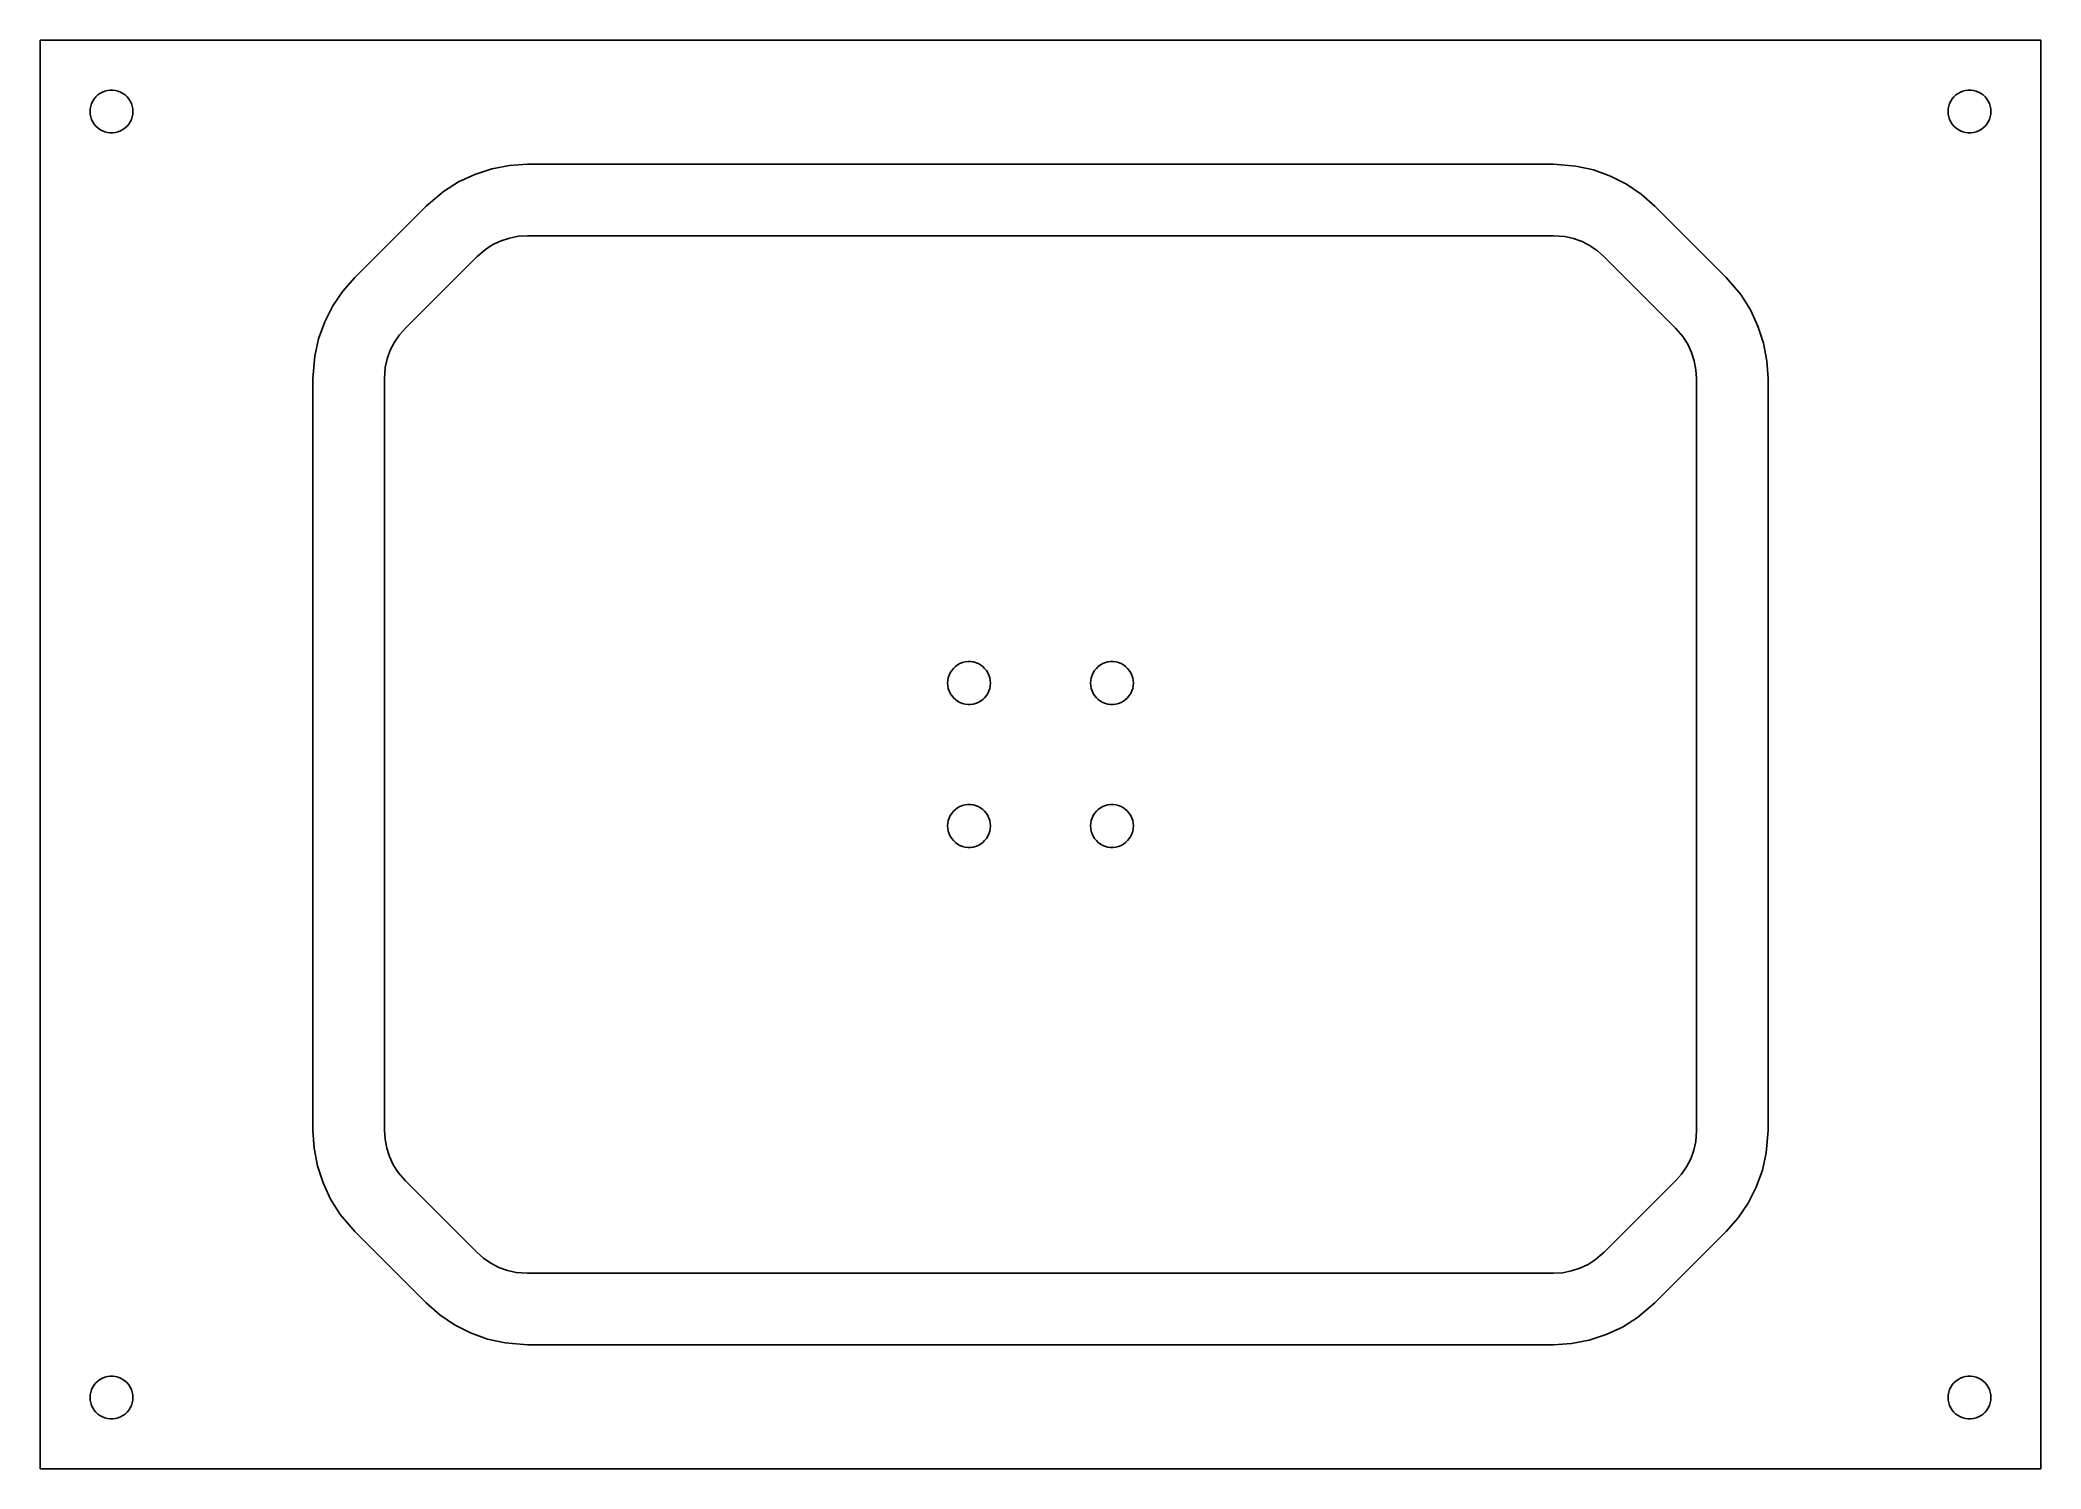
# Model space of a CAD drawing. Header units: metres. Extents: x -70 to 70, y -50 to 50.
import ezdxf

# ---------------------------------------------------------------- set-up
doc = ezdxf.new("R2010")
doc.units = ezdxf.units.M

msp = doc.modelspace()

# ---------------------------------------------------------------- linework, layer by layer
for p, q in [((70, 50), (-70, 50)), ((-70, 50), (-70, -50)), ((70, -50), (70, 50)), ((-65.9561, 46.1558), (-65.8037, 46.2665)), ((-65.8037, 46.2665), (-65.6387, 46.3572)), ((-65.6387, 46.3572), (-65.4635, 46.4266)), ((-65.4635, 46.4266), (-65.2811, 46.4734)), ((-65.2811, 46.4734), (-65.0942, 46.497)), ((-65.0942, 46.497), (-64.9058, 46.497)), ((-64.9058, 46.497), (-64.7189, 46.4734)), ((-64.7189, 46.4734), (-64.5365, 46.4266)), ((-64.5365, 46.4266), (-64.3613, 46.3572)), ((-64.3613, 46.3572), (-64.1963, 46.2665)), ((-64.1963, 46.2665), (-64.0439, 46.1558)), ((64.0439, 46.1558), (64.1963, 46.2665)), ((64.1963, 46.2665), (64.3613, 46.3572)), ((64.3613, 46.3572), (64.5365, 46.4266)), ((64.5365, 46.4266), (64.7189, 46.4734)), ((64.7189, 46.4734), (64.9058, 46.497)), ((64.9058, 46.497), (65.0942, 46.497)), ((65.0942, 46.497), (65.2811, 46.4734)), ((65.2811, 46.4734), (65.4635, 46.4266)), ((65.4635, 46.4266), (65.6387, 46.3572)), ((65.6387, 46.3572), (65.8037, 46.2665)), ((65.8037, 46.2665), (65.9561, 46.1558)), ((-66.5, 45), (-66.4882, 45.188)), ((-66.4882, 44.812), (-66.5, 45)), ((-66.4882, 45.188), (-66.4529, 45.373)), ((-66.4529, 44.627), (-66.4882, 44.812)), ((-66.4529, 45.373), (-66.3947, 45.5522)), ((-66.3947, 45.5522), (-66.3145, 45.7226)), ((-66.3145, 45.7226), (-66.2135, 45.8817)), ((-66.2135, 45.8817), (-66.0934, 46.0268)), ((-66.0934, 46.0268), (-65.9561, 46.1558)), ((-64.0439, 46.1558), (-63.9065, 46.0268)), ((-63.9065, 46.0268), (-63.7865, 45.8817)), ((-63.7865, 45.8817), (-63.6855, 45.7226)), ((-63.6855, 45.7226), (-63.6053, 45.5522)), ((-63.6053, 45.5522), (-63.5471, 45.373)), ((-63.5471, 45.373), (-63.5118, 45.188)), ((-63.5118, 44.812), (-63.5471, 44.627)), ((-63.5118, 45.188), (-63.5, 45)), ((-63.5, 45), (-63.5118, 44.812)), ((63.5, 45), (63.5118, 45.188)), ((63.5118, 44.812), (63.5, 45)), ((63.5118, 45.188), (63.5471, 45.373)), ((63.5471, 44.627), (63.5118, 44.812)), ((63.5471, 45.373), (63.6053, 45.5522)), ((63.6053, 45.5522), (63.6855, 45.7226)), ((63.6855, 45.7226), (63.7865, 45.8817)), ((63.7865, 45.8817), (63.9065, 46.0268)), ((63.9065, 46.0268), (64.0439, 46.1558)), ((65.9561, 46.1558), (66.0934, 46.0268)), ((66.0934, 46.0268), (66.2135, 45.8817)), ((66.2135, 45.8817), (66.3145, 45.7226)), ((66.3145, 45.7226), (66.3947, 45.5522)), ((66.3947, 45.5522), (66.4529, 45.373)), ((66.4529, 45.373), (66.4882, 45.188)), ((66.4882, 44.812), (66.4529, 44.627)), ((66.4882, 45.188), (66.5, 45)), ((66.5, 45), (66.4882, 44.812)), ((-66.3947, 44.4478), (-66.4529, 44.627)), ((-66.3145, 44.2774), (-66.3947, 44.4478)), ((-66.2135, 44.1183), (-66.3145, 44.2774)), ((-66.0934, 43.9732), (-66.2135, 44.1183)), ((-65.9561, 43.8442), (-66.0934, 43.9732)), ((-65.8037, 43.7335), (-65.9561, 43.8442)), ((-65.6387, 43.6427), (-65.8037, 43.7335)), ((-65.4635, 43.5734), (-65.6387, 43.6427)), ((-65.2811, 43.5266), (-65.4635, 43.5734)), ((-65.0942, 43.5029), (-65.2811, 43.5266)), ((-64.9058, 43.5029), (-65.0942, 43.5029)), ((-64.7189, 43.5266), (-64.9058, 43.5029)), ((-64.5365, 43.5734), (-64.7189, 43.5266)), ((-64.3613, 43.6427), (-64.5365, 43.5734)), ((-64.1963, 43.7335), (-64.3613, 43.6427)), ((-64.0439, 43.8442), (-64.1963, 43.7335)), ((-63.9065, 43.9732), (-64.0439, 43.8442)), ((-63.7865, 44.1183), (-63.9065, 43.9732)), ((-63.6855, 44.2774), (-63.7865, 44.1183)), ((-63.6053, 44.4478), (-63.6855, 44.2774)), ((-63.5471, 44.627), (-63.6053, 44.4478)), ((63.6053, 44.4478), (63.5471, 44.627)), ((63.6855, 44.2774), (63.6053, 44.4478)), ((63.7865, 44.1183), (63.6855, 44.2774)), ((63.9065, 43.9732), (63.7865, 44.1183)), ((64.0439, 43.8442), (63.9065, 43.9732)), ((64.1963, 43.7335), (64.0439, 43.8442)), ((64.3613, 43.6427), (64.1963, 43.7335)), ((64.5365, 43.5734), (64.3613, 43.6427)), ((64.7189, 43.5266), (64.5365, 43.5734)), ((64.9058, 43.5029), (64.7189, 43.5266)), ((65.0942, 43.5029), (64.9058, 43.5029)), ((65.2811, 43.5266), (65.0942, 43.5029)), ((65.4635, 43.5734), (65.2811, 43.5266)), ((65.6387, 43.6427), (65.4635, 43.5734)), ((65.8037, 43.7335), (65.6387, 43.6427)), ((65.9561, 43.8442), (65.8037, 43.7335)), ((66.0934, 43.9732), (65.9561, 43.8442)), ((66.2135, 44.1183), (66.0934, 43.9732)), ((66.3145, 44.2774), (66.2135, 44.1183)), ((66.3947, 44.4478), (66.3145, 44.2774)), ((66.4529, 44.627), (66.3947, 44.4478)), ((-39.5826, 40.5992), (-38.3883, 40.9872)), ((-38.3883, 40.9872), (-37.1547, 41.2225)), ((-37.1547, 41.2225), (-35.9014, 41.3014)), ((-35.9014, 41.3014), (35.9014, 41.3014)), ((35.9014, 41.3014), (37.4657, 41.1783)), ((37.4657, 41.1783), (38.6913, 40.9043)), ((38.6913, 40.9043), (39.8729, 40.479)), ((-42.9725, 38.3725), (-41.7793, 39.3916)), ((-41.7793, 39.3916), (-40.7189, 40.0645)), ((-40.7189, 40.0645), (-39.5826, 40.5992)), ((39.8729, 40.479), (40.9918, 39.9088)), ((40.9918, 39.9088), (42.0305, 39.203)), ((42.0305, 39.203), (42.9725, 38.3725)), ((-47.9725, 33.3725), (-42.9725, 38.3725)), ((42.9725, 38.3725), (47.9725, 33.3725)), ((-38.8403, 35.3465), (-39.4369, 34.8369)), ((-38.3102, 35.6829), (-38.8403, 35.3465)), ((-37.742, 35.9503), (-38.3102, 35.6829)), ((-37.1449, 36.1443), (-37.742, 35.9503)), ((-36.5281, 36.262), (-37.1449, 36.1443)), ((-35.9014, 36.3014), (-36.5281, 36.262)), ((35.9014, 36.3014), (-35.9014, 36.3014)), ((36.6836, 36.2399), (35.9014, 36.3014)), ((37.2964, 36.1029), (36.6836, 36.2399)), ((37.8871, 35.8902), (37.2964, 36.1029)), ((38.4466, 35.6051), (37.8871, 35.8902)), ((38.9659, 35.2522), (38.4466, 35.6051)), ((39.4369, 34.8369), (38.9659, 35.2522)), ((-39.4369, 34.8369), (-44.4369, 29.8369)), ((44.4369, 29.8369), (39.4369, 34.8369)), ((-49.5088, 31.3918), (-48.8029, 32.4305)), ((-48.8029, 32.4305), (-47.9725, 33.3725)), ((47.9725, 33.3725), (48.9916, 32.1793)), ((-50.0789, 30.2729), (-49.5088, 31.3918)), ((48.9916, 32.1793), (49.6645, 31.1189)), ((49.6645, 31.1189), (50.1992, 29.9827)), ((-50.5043, 29.0913), (-50.0789, 30.2729)), ((-44.4369, 29.8369), (-44.8522, 29.3659)), ((44.9465, 29.2403), (44.4369, 29.8369)), ((50.1992, 29.9827), (50.5872, 28.7883)), ((-50.7783, 27.8658), (-50.5043, 29.0913)), ((-45.4902, 28.2871), (-45.7029, 27.6964)), ((-45.2051, 28.8466), (-45.4902, 28.2871)), ((-44.8522, 29.3659), (-45.2051, 28.8466)), ((45.2829, 28.7102), (44.9465, 29.2403)), ((45.5503, 28.142), (45.2829, 28.7102)), ((45.7443, 27.5449), (45.5503, 28.142)), ((50.5872, 28.7883), (50.8225, 27.5547)), ((-50.9014, 26.3014), (-50.7783, 27.8658)), ((-45.8398, 27.0836), (-45.9014, 26.3014)), ((-45.7029, 27.6964), (-45.8398, 27.0836)), ((45.862, 26.9281), (45.7443, 27.5449)), ((45.9014, 26.3014), (45.862, 26.9281)), ((50.8225, 27.5547), (50.9014, 26.3014)), ((-50.9014, -26.3014), (-50.9014, 26.3014)), ((-45.9014, 26.3014), (-45.9014, -26.3014)), ((45.9014, -26.3014), (45.9014, 26.3014)), ((50.9014, 26.3014), (50.9014, -26.3014)), ((-6.39465, 5.55219), (-6.31445, 5.72263)), ((-6.31445, 5.72263), (-6.21352, 5.88167)), ((-6.21352, 5.88167), (-6.09344, 6.02681)), ((-6.09344, 6.02681), (-5.95613, 6.15576)), ((-5.95613, 6.15576), (-5.80373, 6.26648)), ((-5.80373, 6.26648), (-5.63866, 6.35724)), ((-5.63866, 6.35724), (-5.46352, 6.42657)), ((-5.46352, 6.42657), (-5.28107, 6.47342)), ((-5.28107, 6.47342), (-5.09418, 6.49704)), ((-5.09418, 6.49704), (-4.90581, 6.49704)), ((-4.90581, 6.49704), (-4.71892, 6.47342)), ((-4.71892, 6.47342), (-4.53647, 6.42657)), ((-4.53647, 6.42657), (-4.36133, 6.35724)), ((-4.36133, 6.35724), (-4.19626, 6.26648)), ((-4.19626, 6.26648), (-4.04385, 6.15576)), ((-4.04385, 6.15576), (-3.90654, 6.02681)), ((-3.90654, 6.02681), (-3.78647, 5.88167)), ((-3.78647, 5.88167), (-3.68553, 5.72263)), ((-3.68553, 5.72263), (-3.60533, 5.55219)), ((3.60533, 5.55219), (3.68553, 5.72263)), ((3.68553, 5.72263), (3.78647, 5.88167)), ((3.78647, 5.88167), (3.90654, 6.02681)), ((3.90654, 6.02681), (4.04385, 6.15576)), ((4.04385, 6.15576), (4.19626, 6.26648)), ((4.19626, 6.26648), (4.36133, 6.35724)), ((4.36133, 6.35724), (4.53647, 6.42657)), ((4.53647, 6.42657), (4.71892, 6.47342)), ((4.71892, 6.47342), (4.90581, 6.49704)), ((4.90581, 6.49704), (5.09418, 6.49704)), ((5.09418, 6.49704), (5.28107, 6.47342)), ((5.28107, 6.47342), (5.46352, 6.42657)), ((5.46352, 6.42657), (5.63866, 6.35724)), ((5.63866, 6.35724), (5.80373, 6.26648)), ((5.80373, 6.26648), (5.95613, 6.15576)), ((5.95613, 6.15576), (6.09344, 6.02681)), ((6.09344, 6.02681), (6.21352, 5.88167)), ((6.21352, 5.88167), (6.31445, 5.72263)), ((6.31445, 5.72263), (6.39465, 5.55219)), ((-6.5, 5), (-6.48816, 5.18799)), ((-6.48816, 4.812), (-6.5, 5)), ((-6.48816, 5.18799), (-6.45287, 5.37303)), ((-6.45287, 4.62695), (-6.48816, 4.812)), ((-6.45287, 5.37303), (-6.39465, 5.55219)), ((-6.39465, 4.4478), (-6.45287, 4.62695)), ((-6.31445, 4.27736), (-6.39465, 4.4478)), ((-6.21352, 4.11832), (-6.31445, 4.27736)), ((-3.68553, 4.27736), (-3.78647, 4.11832)), ((-3.60533, 4.4478), (-3.68553, 4.27736)), ((-3.60533, 5.55219), (-3.54712, 5.37303)), ((-3.54712, 4.62695), (-3.60533, 4.4478)), ((-3.54712, 5.37303), (-3.51183, 5.18799)), ((-3.51183, 4.812), (-3.54712, 4.62695)), ((-3.51183, 5.18799), (-3.5, 5)), ((-3.5, 5), (-3.51183, 4.812)), ((3.5, 5), (3.51183, 5.18799)), ((3.51183, 4.812), (3.5, 5)), ((3.51183, 5.18799), (3.54712, 5.37303)), ((3.54712, 4.62695), (3.51183, 4.812)), ((3.54712, 5.37303), (3.60533, 5.55219)), ((3.60533, 4.4478), (3.54712, 4.62695)), ((3.68553, 4.27736), (3.60533, 4.4478)), ((3.78647, 4.11832), (3.68553, 4.27736)), ((6.31445, 4.27736), (6.21352, 4.11832)), ((6.39465, 4.4478), (6.31445, 4.27736)), ((6.39465, 5.55219), (6.45287, 5.37303)), ((6.45287, 4.62695), (6.39465, 4.4478)), ((6.45287, 5.37303), (6.48816, 5.18799)), ((6.48816, 4.812), (6.45287, 4.62695)), ((6.48816, 5.18799), (6.5, 5)), ((6.5, 5), (6.48816, 4.812)), ((-6.09344, 3.97318), (-6.21352, 4.11832)), ((-5.95613, 3.84422), (-6.09344, 3.97318)), ((-5.80373, 3.73351), (-5.95613, 3.84422)), ((-5.63866, 3.64275), (-5.80373, 3.73351)), ((-5.46352, 3.57341), (-5.63866, 3.64275)), ((-5.28107, 3.52657), (-5.46352, 3.57341)), ((-5.09418, 3.50294), (-5.28107, 3.52657)), ((-4.90581, 3.50294), (-5.09418, 3.50294)), ((-4.71892, 3.52657), (-4.90581, 3.50294)), ((-4.53647, 3.57341), (-4.71892, 3.52657)), ((-4.36133, 3.64275), (-4.53647, 3.57341)), ((-4.19626, 3.73351), (-4.36133, 3.64275)), ((-4.04385, 3.84422), (-4.19626, 3.73351)), ((-3.90654, 3.97318), (-4.04385, 3.84422)), ((-3.78647, 4.11832), (-3.90654, 3.97318)), ((3.90654, 3.97318), (3.78647, 4.11832)), ((4.04385, 3.84422), (3.90654, 3.97318)), ((4.19626, 3.73351), (4.04385, 3.84422)), ((4.36133, 3.64275), (4.19626, 3.73351)), ((4.53647, 3.57341), (4.36133, 3.64275)), ((4.71892, 3.52657), (4.53647, 3.57341)), ((4.90581, 3.50294), (4.71892, 3.52657)), ((5.09418, 3.50294), (4.90581, 3.50294)), ((5.28107, 3.52657), (5.09418, 3.50294)), ((5.46352, 3.57341), (5.28107, 3.52657)), ((5.63866, 3.64275), (5.46352, 3.57341)), ((5.80373, 3.73351), (5.63866, 3.64275)), ((5.95613, 3.84422), (5.80373, 3.73351)), ((6.09344, 3.97318), (5.95613, 3.84422)), ((6.21352, 4.11832), (6.09344, 3.97318)), ((-6.31445, -4.27736), (-6.21352, -4.11832)), ((-6.21352, -4.11832), (-6.09344, -3.97318)), ((-6.09344, -3.97318), (-5.95613, -3.84422)), ((-5.95613, -3.84422), (-5.80373, -3.73351)), ((-5.80373, -3.73351), (-5.63866, -3.64275)), ((-5.63866, -3.64275), (-5.46352, -3.57341)), ((-5.46352, -3.57341), (-5.28107, -3.52657)), ((-5.28107, -3.52657), (-5.09418, -3.50294)), ((-5.09418, -3.50294), (-4.90581, -3.50294)), ((-4.90581, -3.50294), (-4.71892, -3.52657)), ((-4.71892, -3.52657), (-4.53647, -3.57341)), ((-4.53647, -3.57341), (-4.36133, -3.64275)), ((-4.36133, -3.64275), (-4.19626, -3.73351)), ((-4.19626, -3.73351), (-4.04385, -3.84422)), ((-4.04385, -3.84422), (-3.90654, -3.97318)), ((-3.90654, -3.97318), (-3.78647, -4.11832)), ((-3.78647, -4.11832), (-3.68553, -4.27736)), ((3.68553, -4.27736), (3.78647, -4.11832)), ((3.78647, -4.11832), (3.90654, -3.97318)), ((3.90654, -3.97318), (4.04385, -3.84422)), ((4.04385, -3.84422), (4.19626, -3.73351)), ((4.19626, -3.73351), (4.36133, -3.64275)), ((4.36133, -3.64275), (4.53647, -3.57341)), ((4.53647, -3.57341), (4.71892, -3.52657)), ((4.71892, -3.52657), (4.90581, -3.50294)), ((4.90581, -3.50294), (5.09418, -3.50294)), ((5.09418, -3.50294), (5.28107, -3.52657)), ((5.28107, -3.52657), (5.46352, -3.57341)), ((5.46352, -3.57341), (5.63866, -3.64275)), ((5.63866, -3.64275), (5.80373, -3.73351)), ((5.80373, -3.73351), (5.95613, -3.84422)), ((5.95613, -3.84422), (6.09344, -3.97318)), ((6.09344, -3.97318), (6.21352, -4.11832)), ((6.21352, -4.11832), (6.31445, -4.27736)), ((-6.5, -5), (-6.48816, -4.812)), ((-6.48816, -5.18799), (-6.5, -5)), ((-6.48816, -4.812), (-6.45287, -4.62695)), ((-6.45287, -5.37303), (-6.48816, -5.18799)), ((-6.45287, -4.62695), (-6.39465, -4.4478)), ((-6.39465, -5.55219), (-6.45287, -5.37303)), ((-6.39465, -4.4478), (-6.31445, -4.27736)), ((-6.31445, -5.72263), (-6.39465, -5.55219)), ((-3.68553, -4.27736), (-3.60533, -4.4478)), ((-3.60533, -5.55219), (-3.68553, -5.72263)), ((-3.60533, -4.4478), (-3.54712, -4.62695)), ((-3.54712, -5.37303), (-3.60533, -5.55219)), ((-3.54712, -4.62695), (-3.51183, -4.812)), ((-3.51183, -5.18799), (-3.54712, -5.37303)), ((-3.51183, -4.812), (-3.5, -5)), ((-3.5, -5), (-3.51183, -5.18799)), ((3.5, -5), (3.51183, -4.812)), ((3.51183, -5.18799), (3.5, -5)), ((3.51183, -4.812), (3.54712, -4.62695)), ((3.54712, -5.37303), (3.51183, -5.18799)), ((3.54712, -4.62695), (3.60533, -4.4478)), ((3.60533, -5.55219), (3.54712, -5.37303)), ((3.60533, -4.4478), (3.68553, -4.27736)), ((3.68553, -5.72263), (3.60533, -5.55219)), ((6.31445, -4.27736), (6.39465, -4.4478)), ((6.39465, -5.55219), (6.31445, -5.72263)), ((6.39465, -4.4478), (6.45287, -4.62695)), ((6.45287, -5.37303), (6.39465, -5.55219)), ((6.45287, -4.62695), (6.48816, -4.812)), ((6.48816, -5.18799), (6.45287, -5.37303)), ((6.48816, -4.812), (6.5, -5)), ((6.5, -5), (6.48816, -5.18799)), ((-6.21352, -5.88167), (-6.31445, -5.72263)), ((-6.09344, -6.02681), (-6.21352, -5.88167)), ((-5.95613, -6.15576), (-6.09344, -6.02681)), ((-5.80373, -6.26648), (-5.95613, -6.15576)), ((-5.63866, -6.35724), (-5.80373, -6.26648)), ((-5.46352, -6.42657), (-5.63866, -6.35724)), ((-5.28107, -6.47342), (-5.46352, -6.42657)), ((-5.09418, -6.49704), (-5.28107, -6.47342)), ((-4.90581, -6.49704), (-5.09418, -6.49704)), ((-4.71892, -6.47342), (-4.90581, -6.49704)), ((-4.53647, -6.42657), (-4.71892, -6.47342)), ((-4.36133, -6.35724), (-4.53647, -6.42657)), ((-4.19626, -6.26648), (-4.36133, -6.35724)), ((-4.04385, -6.15576), (-4.19626, -6.26648)), ((-3.90654, -6.02681), (-4.04385, -6.15576)), ((-3.78647, -5.88167), (-3.90654, -6.02681)), ((-3.68553, -5.72263), (-3.78647, -5.88167)), ((3.78647, -5.88167), (3.68553, -5.72263)), ((3.90654, -6.02681), (3.78647, -5.88167)), ((4.04385, -6.15576), (3.90654, -6.02681)), ((4.19626, -6.26648), (4.04385, -6.15576)), ((4.36133, -6.35724), (4.19626, -6.26648)), ((4.53647, -6.42657), (4.36133, -6.35724)), ((4.71892, -6.47342), (4.53647, -6.42657)), ((4.90581, -6.49704), (4.71892, -6.47342)), ((5.09418, -6.49704), (4.90581, -6.49704)), ((5.28107, -6.47342), (5.09418, -6.49704)), ((5.46352, -6.42657), (5.28107, -6.47342)), ((5.63866, -6.35724), (5.46352, -6.42657)), ((5.80373, -6.26648), (5.63866, -6.35724)), ((5.95613, -6.15576), (5.80373, -6.26648)), ((6.09344, -6.02681), (5.95613, -6.15576)), ((6.21352, -5.88167), (6.09344, -6.02681)), ((6.31445, -5.72263), (6.21352, -5.88167)), ((-50.8225, -27.5547), (-50.9014, -26.3014)), ((-45.9014, -26.3014), (-45.862, -26.9281)), ((45.8398, -27.0836), (45.9014, -26.3014)), ((50.9014, -26.3014), (50.7783, -27.8658)), ((-50.5872, -28.7883), (-50.8225, -27.5547)), ((-45.862, -26.9281), (-45.7443, -27.5449)), ((-45.7443, -27.5449), (-45.5503, -28.142)), ((45.4902, -28.2871), (45.7029, -27.6964)), ((45.7029, -27.6964), (45.8398, -27.0836)), ((50.7783, -27.8658), (50.5043, -29.0913)), ((-50.1992, -29.9827), (-50.5872, -28.7883)), ((-45.5503, -28.142), (-45.2829, -28.7102)), ((-45.2829, -28.7102), (-44.9465, -29.2403)), ((-44.9465, -29.2403), (-44.4369, -29.8369)), ((44.4369, -29.8369), (44.8522, -29.3659)), ((44.8522, -29.3659), (45.2051, -28.8466)), ((45.2051, -28.8466), (45.4902, -28.2871)), ((50.5043, -29.0913), (50.0789, -30.2729)), ((-49.6645, -31.1189), (-50.1992, -29.9827)), ((-44.4369, -29.8369), (-39.4369, -34.8369)), ((39.4369, -34.8369), (44.4369, -29.8369)), ((50.0789, -30.2729), (49.5088, -31.3918)), ((-48.9916, -32.1793), (-49.6645, -31.1189)), ((-47.9725, -33.3725), (-48.9916, -32.1793)), ((49.5088, -31.3918), (48.8029, -32.4305)), ((-42.9725, -38.3725), (-47.9725, -33.3725)), ((47.9725, -33.3725), (42.9725, -38.3725)), ((48.8029, -32.4305), (47.9725, -33.3725)), ((-39.4369, -34.8369), (-38.9659, -35.2522)), ((38.8403, -35.3465), (39.4369, -34.8369)), ((-38.9659, -35.2522), (-38.4466, -35.6051)), ((-38.4466, -35.6051), (-37.8871, -35.8902)), ((-37.8871, -35.8902), (-37.2964, -36.1029)), ((-37.2964, -36.1029), (-36.6836, -36.2399)), ((-36.6836, -36.2399), (-35.9014, -36.3014)), ((-35.9014, -36.3014), (35.9014, -36.3014)), ((35.9014, -36.3014), (36.5281, -36.262)), ((36.5281, -36.262), (37.1449, -36.1443)), ((37.1449, -36.1443), (37.742, -35.9503)), ((37.742, -35.9503), (38.3102, -35.6829)), ((38.3102, -35.6829), (38.8403, -35.3465)), ((-42.0305, -39.203), (-42.9725, -38.3725)), ((42.9725, -38.3725), (41.7793, -39.3916)), ((-40.9918, -39.9088), (-42.0305, -39.203)), ((-39.8729, -40.479), (-40.9918, -39.9088)), ((-38.6913, -40.9043), (-39.8729, -40.479)), ((39.5826, -40.5992), (38.3883, -40.9872)), ((40.7189, -40.0645), (39.5826, -40.5992)), ((41.7793, -39.3916), (40.7189, -40.0645)), ((-37.4657, -41.1783), (-38.6913, -40.9043)), ((-35.9014, -41.3014), (-37.4657, -41.1783)), ((35.9014, -41.3014), (-35.9014, -41.3014)), ((37.1547, -41.2225), (35.9014, -41.3014)), ((38.3883, -40.9872), (37.1547, -41.2225)), ((-66.4882, -44.812), (-66.4529, -44.627)), ((-66.4529, -44.627), (-66.3947, -44.4478)), ((-66.3947, -44.4478), (-66.3145, -44.2774)), ((-66.3145, -44.2774), (-66.2135, -44.1183)), ((-66.2135, -44.1183), (-66.0934, -43.9732)), ((-66.0934, -43.9732), (-65.9561, -43.8442)), ((-65.9561, -43.8442), (-65.8037, -43.7335)), ((-65.8037, -43.7335), (-65.6387, -43.6427)), ((-65.6387, -43.6427), (-65.4635, -43.5734)), ((-65.4635, -43.5734), (-65.2811, -43.5266)), ((-65.2811, -43.5266), (-65.0942, -43.5029)), ((-65.0942, -43.5029), (-64.9058, -43.5029)), ((-64.9058, -43.5029), (-64.7189, -43.5266)), ((-64.7189, -43.5266), (-64.5365, -43.5734)), ((-64.5365, -43.5734), (-64.3613, -43.6427)), ((-64.3613, -43.6427), (-64.1963, -43.7335)), ((-64.1963, -43.7335), (-64.0439, -43.8442)), ((-64.0439, -43.8442), (-63.9065, -43.9732)), ((-63.9065, -43.9732), (-63.7865, -44.1183)), ((-63.7865, -44.1183), (-63.6855, -44.2774)), ((-63.6855, -44.2774), (-63.6053, -44.4478)), ((-63.6053, -44.4478), (-63.5471, -44.627)), ((-63.5471, -44.627), (-63.5118, -44.812)), ((63.5118, -44.812), (63.5471, -44.627)), ((63.5471, -44.627), (63.6053, -44.4478)), ((63.6053, -44.4478), (63.6855, -44.2774)), ((63.6855, -44.2774), (63.7865, -44.1183)), ((63.7865, -44.1183), (63.9065, -43.9732)), ((63.9065, -43.9732), (64.0439, -43.8442)), ((64.0439, -43.8442), (64.1963, -43.7335)), ((64.1963, -43.7335), (64.3613, -43.6427)), ((64.3613, -43.6427), (64.5365, -43.5734)), ((64.5365, -43.5734), (64.7189, -43.5266)), ((64.7189, -43.5266), (64.9058, -43.5029)), ((64.9058, -43.5029), (65.0942, -43.5029)), ((65.0942, -43.5029), (65.2811, -43.5266)), ((65.2811, -43.5266), (65.4635, -43.5734)), ((65.4635, -43.5734), (65.6387, -43.6427)), ((65.6387, -43.6427), (65.8037, -43.7335)), ((65.8037, -43.7335), (65.9561, -43.8442)), ((65.9561, -43.8442), (66.0934, -43.9732)), ((66.0934, -43.9732), (66.2135, -44.1183)), ((66.2135, -44.1183), (66.3145, -44.2774)), ((66.3145, -44.2774), (66.3947, -44.4478)), ((66.3947, -44.4478), (66.4529, -44.627)), ((66.4529, -44.627), (66.4882, -44.812)), ((-66.5, -45), (-66.4882, -44.812)), ((-66.4882, -45.188), (-66.5, -45)), ((-66.4529, -45.373), (-66.4882, -45.188)), ((-66.3947, -45.5522), (-66.4529, -45.373)), ((-66.3145, -45.7226), (-66.3947, -45.5522)), ((-66.2135, -45.8817), (-66.3145, -45.7226)), ((-66.0934, -46.0268), (-66.2135, -45.8817)), ((-65.9561, -46.1558), (-66.0934, -46.0268)), ((-65.8037, -46.2665), (-65.9561, -46.1558)), ((-64.0439, -46.1558), (-64.1963, -46.2665)), ((-63.9065, -46.0268), (-64.0439, -46.1558)), ((-63.7865, -45.8817), (-63.9065, -46.0268)), ((-63.6855, -45.7226), (-63.7865, -45.8817)), ((-63.6053, -45.5522), (-63.6855, -45.7226)), ((-63.5471, -45.373), (-63.6053, -45.5522)), ((-63.5118, -45.188), (-63.5471, -45.373)), ((-63.5118, -44.812), (-63.5, -45)), ((-63.5, -45), (-63.5118, -45.188)), ((63.5, -45), (63.5118, -44.812)), ((63.5118, -45.188), (63.5, -45)), ((63.5471, -45.373), (63.5118, -45.188)), ((63.6053, -45.5522), (63.5471, -45.373)), ((63.6855, -45.7226), (63.6053, -45.5522)), ((63.7865, -45.8817), (63.6855, -45.7226)), ((63.9065, -46.0268), (63.7865, -45.8817)), ((64.0439, -46.1558), (63.9065, -46.0268)), ((64.1963, -46.2665), (64.0439, -46.1558)), ((65.9561, -46.1558), (65.8037, -46.2665)), ((66.0934, -46.0268), (65.9561, -46.1558)), ((66.2135, -45.8817), (66.0934, -46.0268)), ((66.3145, -45.7226), (66.2135, -45.8817)), ((66.3947, -45.5522), (66.3145, -45.7226)), ((66.4529, -45.373), (66.3947, -45.5522)), ((66.4882, -45.188), (66.4529, -45.373)), ((66.4882, -44.812), (66.5, -45)), ((66.5, -45), (66.4882, -45.188)), ((-65.6387, -46.3572), (-65.8037, -46.2665)), ((-65.4635, -46.4266), (-65.6387, -46.3572)), ((-65.2811, -46.4734), (-65.4635, -46.4266)), ((-65.0942, -46.497), (-65.2811, -46.4734)), ((-64.9058, -46.497), (-65.0942, -46.497)), ((-64.7189, -46.4734), (-64.9058, -46.497)), ((-64.5365, -46.4266), (-64.7189, -46.4734)), ((-64.3613, -46.3572), (-64.5365, -46.4266)), ((-64.1963, -46.2665), (-64.3613, -46.3572)), ((64.3613, -46.3572), (64.1963, -46.2665)), ((64.5365, -46.4266), (64.3613, -46.3572)), ((64.7189, -46.4734), (64.5365, -46.4266)), ((64.9058, -46.497), (64.7189, -46.4734)), ((65.0942, -46.497), (64.9058, -46.497)), ((65.2811, -46.4734), (65.0942, -46.497)), ((65.4635, -46.4266), (65.2811, -46.4734)), ((65.6387, -46.3572), (65.4635, -46.4266)), ((65.8037, -46.2665), (65.6387, -46.3572)), ((-70, -50), (70, -50))]:
    msp.add_line(p, q)

doc.saveas('drawing.dxf')
